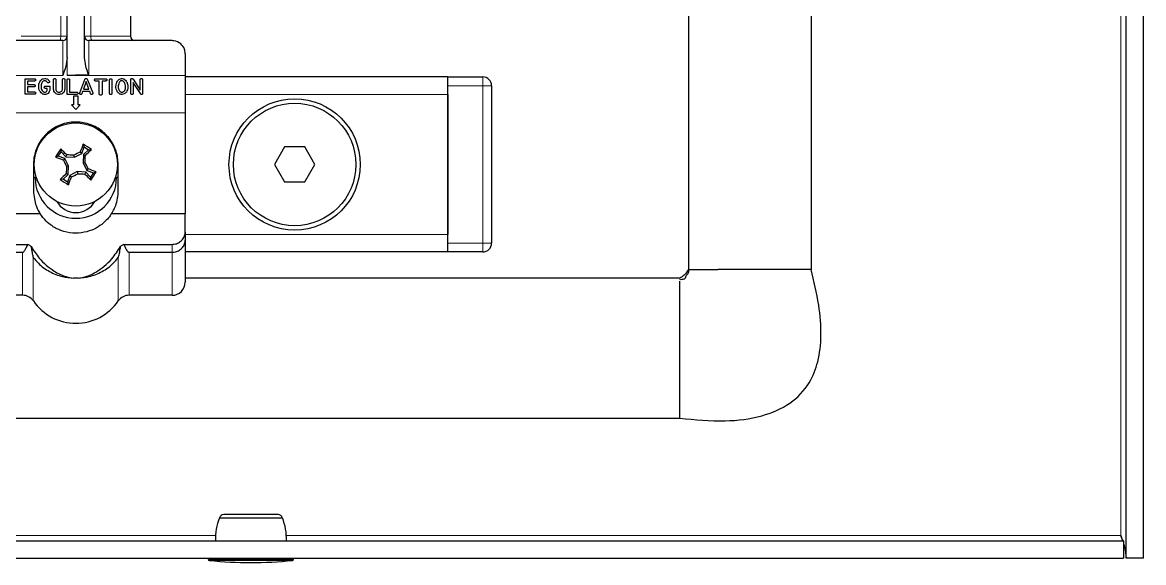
# Model space of a CAD drawing. Header units: millimetres. Extents: x -595 to 1655, y -1707 to 978.
# Drawn here: x 1317.1 to 1445.2, y -1433.2 to -1371.4 of the extents above; entities that cross this region are included whole.
import ezdxf

# ---------------------------------------------------------------- set-up
doc = ezdxf.new("R2010")
doc.units = ezdxf.units.MM

msp = doc.modelspace()

# ---------------------------------------------------------------- linework, layer by layer
at = {"color": 7, "linetype": 'Continuous', "lineweight": 25}
for p, q in [((1443.19, -1432.66), (1443.19, 722.34)), ((1445.19, -1432.66), (1445.19, 722.34)), ((1393.19, 689.34), (1393.19, -1399.66)), ((1407.19, -1355.34), (1407.19, -1399.66)), ((1329.44, -1365.51), (1329.44, -1373.01)), ((1322.19, -1375.45), (1322.19, -1369.51)), ((1324.19, -1375.45), (1324.19, -1369.51)), ((1321.69, -1373.51), (1312.19, -1373.51)), ((1334.19, -1373.51), (1324.69, -1373.51)), ((1335.69, -1375.01), (1335.69, -1377.51)), ((1317.39, -1377.86), (1318.45, -1377.86)), ((1317.39, -1379.64), (1317.39, -1377.86)), ((1318.45, -1378.13), (1317.65, -1378.13)), ((1317.65, -1378.13), (1317.65, -1378.53)), ((1320.65, -1379.05), (1320.65, -1377.97)), ((1320.91, -1377.97), (1320.91, -1379.05)), ((1321.65, -1379.03), (1321.65, -1377.97)), ((1321.92, -1377.97), (1321.92, -1379.04)), ((1322.21, -1379.66), (1322.21, -1378)), ((1322.47, -1378), (1322.47, -1379.4)), ((1323.63, -1379.48), (1324.2, -1377.95)), ((1324.36, -1378.19), (1324.06, -1379.06)), ((1324.69, -1379.06), (1324.36, -1378.19)), ((1324.53, -1377.97), (1325.12, -1379.49)), ((1325.46, -1377.86), (1326.58, -1377.86)), ((1325.87, -1378.13), (1325.46, -1378.13)), ((1325.87, -1379.59), (1325.87, -1378.13)), ((1326.58, -1378.13), (1326.19, -1378.13)), ((1326.19, -1378.13), (1326.19, -1379.59)), ((1327.05, -1379.53), (1327.05, -1377.99)), ((1327.31, -1377.99), (1327.31, -1379.53)), ((1329.47, -1379.53), (1329.47, -1377.97)), ((1330.57, -1379.55), (1329.73, -1378.29)), ((1329.73, -1378.29), (1329.73, -1379.52)), ((1329.74, -1377.92), (1330.55, -1379.16)), ((1330.55, -1379.16), (1330.55, -1377.97)), ((1330.81, -1377.97), (1330.81, -1379.53)), ((1335.69, -1377.51), (1335.69, -1381.76)), ((1365.69, -1377.66), (1335.69, -1377.66)), ((1365.69, -1377.66), (1369.69, -1377.66)), ((1365.69, -1378.66), (1365.69, -1377.66)), ((1318.45, -1379.64), (1317.39, -1379.64)), ((1317.65, -1378.53), (1318.4, -1378.53)), ((1318.4, -1378.8), (1317.65, -1378.8)), ((1317.65, -1378.8), (1317.65, -1379.37)), ((1317.65, -1379.37), (1318.45, -1379.37)), ((1319.72, -1378.7), (1320.22, -1378.7)), ((1319.92, -1378.97), (1319.72, -1378.97)), ((1320.22, -1378.7), (1320.22, -1379)), ((1322.47, -1379.4), (1323.27, -1379.4)), ((1323.97, -1379.33), (1323.88, -1379.57)), ((1324.78, -1379.33), (1323.97, -1379.33)), ((1324.06, -1379.06), (1324.69, -1379.06)), ((1324.87, -1379.57), (1324.78, -1379.33)), ((1365.69, -1396.66), (1365.69, -1378.66)), ((1370.69, -1378.66), (1370.69, -1396.66)), ((1323.27, -1379.66), (1322.21, -1379.66)), ((1322.69, -1380.86), (1323.19, -1381.36)), ((1322.94, -1380.86), (1322.69, -1380.86)), ((1323.44, -1379.86), (1322.94, -1379.86)), ((1322.94, -1379.86), (1322.94, -1380.86)), ((1323.19, -1381.36), (1323.69, -1380.86)), ((1323.44, -1380.86), (1323.44, -1379.86)), ((1323.69, -1380.86), (1323.44, -1380.86)), ((1365.69, -1379.66), (1365.69, -1395.66)), ((1335.69, -1381.76), (1335.69, -1393.26)), ((1321.5, -1386.2), (1321.48, -1385.88)), ((1323.88, -1386.4), (1324.14, -1385.65)), ((1324.14, -1385.65), (1324.03, -1385.34)), ((1324.65, -1385.98), (1324.06, -1386.52)), ((1324.14, -1385.65), (1324.65, -1385.98)), ((1324.65, -1385.98), (1324.97, -1385.95)), ((1347.03, -1385.66), (1345.88, -1387.66)), ((1349.34, -1385.66), (1347.03, -1385.66)), ((1350.5, -1387.66), (1349.34, -1385.66)), ((1321.17, -1386.71), (1320.86, -1386.82)), ((1321.17, -1386.71), (1321.5, -1386.2)), ((1321.93, -1386.97), (1321.17, -1386.71)), ((1321.5, -1386.2), (1322.05, -1386.79)), ((1321.93, -1386.97), (1321.77, -1387.15)), ((1322.37, -1387.83), (1321.93, -1386.97)), ((1322.05, -1386.79), (1322.15, -1386.57)), ((1322.05, -1386.79), (1323.02, -1386.84)), ((1323.02, -1386.84), (1322.97, -1386.6)), ((1323.02, -1386.84), (1323.88, -1386.4)), ((1323.88, -1386.4), (1323.7, -1386.24)), ((1324.06, -1386.52), (1324.01, -1387.49)), ((1324.06, -1386.52), (1324.28, -1386.62)), ((1318.34, -1387.66), (1318.34, -1390.66)), ((1322.37, -1387.83), (1322.13, -1387.88)), ((1322.31, -1388.8), (1322.37, -1387.83)), ((1323.36, -1388.48), (1322.5, -1388.92)), ((1323.36, -1388.48), (1323.41, -1388.72)), ((1324.33, -1388.53), (1323.36, -1388.48)), ((1324.01, -1387.49), (1324.25, -1387.44)), ((1324.01, -1387.49), (1324.45, -1388.35)), ((1324.33, -1388.53), (1324.23, -1388.76)), ((1324.87, -1389.12), (1324.33, -1388.53)), ((1324.45, -1388.35), (1324.61, -1388.17)), ((1324.45, -1388.35), (1325.2, -1388.61)), ((1325.2, -1388.61), (1324.87, -1389.12)), ((1325.2, -1388.61), (1325.51, -1388.51)), ((1328.04, -1390.66), (1328.04, -1387.66)), ((1345.88, -1387.66), (1347.03, -1389.66)), ((1349.34, -1389.66), (1350.5, -1387.66)), ((1318.54, -1389.16), (1318.34, -1389.16)), ((1321.73, -1389.35), (1321.4, -1389.37)), ((1321.73, -1389.35), (1322.31, -1388.8)), ((1322.24, -1389.68), (1321.73, -1389.35)), ((1322.31, -1388.8), (1322.09, -1388.7)), ((1322.5, -1388.92), (1322.24, -1389.68)), ((1322.24, -1389.68), (1322.34, -1389.98)), ((1322.5, -1388.92), (1322.68, -1389.08)), ((1324.87, -1389.12), (1324.9, -1389.44)), ((1328.04, -1389.16), (1327.84, -1389.16)), ((1347.03, -1389.66), (1349.34, -1389.66)), ((1310.69, -1393.26), (1319.1, -1393.26)), ((1327.28, -1393.26), (1335.69, -1393.26)), ((1335.69, -1395.41), (1335.69, -1393.26)), ((1335.69, -1395.41), (1335.69, -1396.32)), ((1312.19, -1396.8), (1317.71, -1396.8)), ((1328.67, -1396.8), (1334.19, -1396.8)), ((1335.69, -1396.32), (1335.69, -1401.11)), ((1365.69, -1397.66), (1365.69, -1396.66)), ((1312.19, -1397.69), (1317.1, -1397.69)), ((1329.28, -1397.69), (1334.19, -1397.69)), ((1365.69, -1397.66), (1335.69, -1397.66)), ((1369.69, -1397.66), (1365.69, -1397.66)), ((1396.62, -1399.66), (1396.56, -1399.66)), ((1403.76, -1399.66), (1396.62, -1399.66)), ((1403.91, -1399.66), (1403.76, -1399.66)), ((1406.21, -1399.66), (1403.91, -1399.66)), ((1407.19, -1399.66), (1406.21, -1399.66)), ((1392.19, -1400.66), (1335.69, -1400.66)), ((1392.19, -1416.66), (1392.19, -1400.99)), ((1317.1, -1402.61), (1312.19, -1402.61)), ((1334.19, -1402.61), (1329.28, -1402.61)), ((904.19, -1416.66), (1392.19, -1416.66)), ((1339.6, -1428.05), (1343.19, -1428.05)), ((1346.29, -1427.66), (1340.09, -1427.66)), ((1343.19, -1428.05), (1346.78, -1428.05)), ((853.49, -1430.66), (1442.89, -1430.66)), ((1442.59, -1430.06), (1442.78, -1430.66)), ((1442.89, -1430.66), (1442.89, -1432.66)), ((853.49, -1432.66), (1442.89, -1432.66)), ((1445.19, -1432.66), (1443.19, -1432.66))]:
    msp.add_line(p, q, dxfattribs=at)
at = {"color": 8, "linetype": 'Continuous', "lineweight": 18}
for p, q in [((1442.59, 719.74), (1442.59, -1430.06)), ((1321.46, -1373.01), (1321.46, -1365.51)), ((1324.91, -1365.51), (1324.91, -1373.01)), ((1316.94, -1373.01), (1321.46, -1373.01)), ((1321.46, -1373.01), (1322.19, -1373.01)), ((1324.19, -1373.01), (1324.91, -1373.01)), ((1324.91, -1373.01), (1329.44, -1373.01)), ((1321.69, -1377.51), (1321.69, -1373.51)), ((1324.69, -1373.51), (1324.69, -1377.44)), ((1322.19, -1377.51), (1322.19, -1375.45)), ((1321.69, -1377.51), (1310.69, -1377.51)), ((1335.69, -1377.51), (1322.19, -1377.51)), ((1369.69, -1377.66), (1369.69, -1378.66)), ((1369.69, -1378.66), (1365.69, -1378.66)), ((1369.69, -1396.66), (1369.69, -1378.66)), ((1369.69, -1378.66), (1370.69, -1378.66)), ((1365.69, -1379.66), (1335.69, -1379.66)), ((1335.69, -1381.76), (1310.69, -1381.76)), ((1365.69, -1395.66), (1335.69, -1395.66)), ((1334.19, -1397.69), (1334.19, -1396.8)), ((1365.69, -1396.66), (1369.69, -1396.66)), ((1369.69, -1396.66), (1369.69, -1397.66)), ((1369.69, -1396.66), (1370.69, -1396.66)), ((1317.1, -1402.61), (1317.1, -1397.69)), ((1318.33, -1398.29), (1318.33, -1403.26)), ((1328.04, -1403.26), (1328.04, -1398.29)), ((1329.28, -1397.69), (1329.28, -1402.61)), ((1334.19, -1402.61), (1334.19, -1397.69)), ((1339.14, -1430.06), (957.23, -1430.06)), ((1442.59, -1430.06), (1347.23, -1430.06)), ((1338.33, -1432.79), (1343.19, -1432.79)), ((1338.44, -1432.91), (1343.19, -1432.91)), ((1343.19, -1432.79), (1348.05, -1432.79)), ((1343.19, -1432.91), (1347.94, -1432.91))]:
    msp.add_line(p, q, dxfattribs=at)
at = {"color": 8, "linetype": 'Continuous', "lineweight": 18, "flags": 128}
for points in [[(1321.46, -1373.01), (1321.46, -1373.11), (1321.45, -1373.2), (1321.44, -1373.29), (1321.42, -1373.36), (1321.4, -1373.43), (1321.38, -1373.47), (1321.35, -1373.5), (1321.33, -1373.51)], [(1325.05, -1373.51), (1325.02, -1373.5), (1325, -1373.47), (1324.97, -1373.43), (1324.95, -1373.36), (1324.94, -1373.29), (1324.92, -1373.2), (1324.92, -1373.11), (1324.91, -1373.01)]]:
    msp.add_lwpolyline(points, dxfattribs=at)
at = {"color": 7, "linetype": 'Continuous', "lineweight": 25}
for centre, radius in [((1348.19, -1387.66), 7.5), ((1348.19, -1387.66), 7), ((1323.19, -1387.66), 4.75)]:
    msp.add_circle(centre, radius, dxfattribs=at)
for centre, radius, start, end in [((1321.69, -1373.01), 0.5, 270, 0), ((1324.69, -1373.01), 0.5, 180, 270), ((1329.94, -1373.01), 0.5, 180, 270), ((1369.69, -1378.66), 1, 0, 90), ((1383.91, -1427.21), 74.88, 146.4919, 147.3486), ((1272.51, -1434.56), 69.05, 44.0348, 44.8347), ((1388.5, -1410.07), 69.05, 159.0058, 159.8057), ((1283.64, -1448.38), 74.88, 56.4919, 57.3486), ((1276.29, -1336.98), 69.05, 314.0348, 314.8347), ((1345.6, -1322.35), 69.05, 249.0058, 249.8057), ((1389.67, -1353.9), 75.61, 206.0937, 206.7115), ((1319.18, -1462.12), 75.61, 87.129, 87.7468), ((1356.95, -1454.14), 75.61, 116.0937, 116.7115), ((1248.73, -1383.65), 75.61, 357.129, 357.7468), ((1397.64, -1391.67), 75.61, 177.129, 177.7468), ((1256.71, -1421.42), 75.61, 26.0937, 26.7115), ((1300.78, -1452.97), 69.05, 69.0058, 69.8057), ((1262.47, -1348.11), 74.88, 326.4919, 327.3486), ((1323.19, -1389.16), 4.65, 180, 0), ((1370.09, -1438.34), 69.05, 134.0348, 134.8347), ((1362.74, -1326.94), 74.88, 236.4919, 237.3486), ((1257.88, -1365.25), 69.05, 339.0058, 339.8057), ((1289.43, -1321.18), 75.61, 296.0937, 296.7115), ((1327.2, -1313.2), 75.61, 267.129, 267.7468), ((1373.87, -1340.76), 69.05, 224.0348, 224.8347), ((1323.19, -1390.66), 2.5, 209.1764, 330.8236), ((1369.69, -1396.66), 1, 270, 0), ((1334.19, -1401.11), 1.5, 270, 0), ((1317.1, -1404.11), 1.5, 34.5604, 90), ((1329.28, -1404.11), 1.5, 90, 145.4396), ((1323.19, -1399.92), 5.89, 214.5604, 325.4396), ((1345.31, -1430.4), 6.18, 157.6346, 182.4658), ((1340.09, -1428.16), 0.5, 90, 166.6165), ((1346.29, -1428.16), 0.5, 13.3835, 90), ((1341.07, -1430.4), 6.18, 357.5342, 22.3654), ((1364.09, -1432.72), 25.77, 179.861, 180.139), ((1338.45, -1432.79), 0.126, 180, 263.9744), ((1343.19, -1387.91), 45.25, 263.9744, 269.9984), ((1343.19, -1387.91), 45.25, 270.0016, 276.0256), ((1347.92, -1432.79), 0.126, 276.0256, 0), ((1322.28, -1432.72), 25.77, 359.861, 0.139)]:
    msp.add_arc(centre, radius, start, end, dxfattribs=at)
msp.add_ellipse((16751.37, -1377.51), major_axis=(15429.18, 0), ratio=0.000259, start_param=3.123591, end_param=3.141593, dxfattribs=at)
for points, knots in [([(1335.69, -1375.01), (1335.67, -1374.82), (1335.61, -1374.35), (1335.14, -1373.77), (1334.61, -1373.54), (1334.26, -1373.51), (1334.19, -1373.51), (1334.19, -1373.51)], [0, 0, 0, 0, 0.19414, 0.485275, 0.898779, 0.996769, 1, 1, 1, 1]), ([(1322.19, -1375.45), (1322.15, -1375.79), (1322.07, -1376.49), (1321.81, -1377.16), (1321.69, -1377.51), (1321.69, -1377.51)], [0, 0, 0, 0, 0.4754612, 0.9940565, 1, 1, 1, 1]), ([(1324.69, -1377.44), (1324.69, -1377.44), (1324.68, -1377.44), (1324.68, -1377.43), (1324.67, -1377.42), (1324.63, -1377.33), (1324.51, -1377), (1324.29, -1376.37), (1324.22, -1375.77), (1324.19, -1375.45)], [0, 0, 0, 0, 0.00167, 0.003889, 0.009531, 0.034361, 0.132751, 0.526214, 1, 1, 1, 1]), ([(1318.45, -1377.86), (1318.47, -1377.86), (1318.52, -1377.87), (1318.57, -1377.89), (1318.6, -1377.94), (1318.6, -1377.98), (1318.6, -1377.99)], [0, 0, 0, 0, 0.280872, 0.559701, 0.779382, 1, 1, 1, 1]), ([(1318.6, -1377.99), (1318.6, -1378.02), (1318.6, -1378.06), (1318.54, -1378.12), (1318.48, -1378.12), (1318.45, -1378.13)], [0, 0, 0, 0, 0.2810527, 0.5596626, 1, 1, 1, 1]), ([(1318.95, -1378.76), (1318.95, -1378.63), (1318.96, -1378.39), (1319.09, -1378.18), (1319.14, -1378.09)], [0, 0, 0, 0, 0.56034, 1, 1, 1, 1]), ([(1319.14, -1378.09), (1319.22, -1378.01), (1319.35, -1377.87), (1319.55, -1377.85), (1319.63, -1377.84)], [0, 0, 0, 0, 0.559217, 1, 1, 1, 1]), ([(1319.62, -1378.1), (1319.59, -1378.11), (1319.52, -1378.11), (1319.39, -1378.19), (1319.24, -1378.4), (1319.22, -1378.62), (1319.21, -1378.76)], [0, 0, 0, 0, 0.1253317, 0.2506948, 0.5007376, 1, 1, 1, 1]), ([(1319.81, -1378.15), (1319.78, -1378.13), (1319.72, -1378.1), (1319.65, -1378.1), (1319.62, -1378.1)], [0, 0, 0, 0, 0.5586335, 1, 1, 1, 1]), ([(1319.63, -1377.84), (1319.7, -1377.84), (1319.83, -1377.85), (1319.93, -1377.9), (1319.98, -1377.93)], [0, 0, 0, 0, 0.560514, 1, 1, 1, 1]), ([(1319.92, -1378.27), (1319.9, -1378.24), (1319.87, -1378.2), (1319.83, -1378.16), (1319.81, -1378.15)], [0, 0, 0, 0, 0.560467, 1, 1, 1, 1]), ([(1320.03, -1378.33), (1320, -1378.32), (1319.96, -1378.31), (1319.93, -1378.28), (1319.92, -1378.27)], [0, 0, 0, 0, 0.558039, 1, 1, 1, 1]), ([(1319.98, -1377.93), (1320.02, -1377.96), (1320.08, -1378.01), (1320.13, -1378.09), (1320.15, -1378.12)], [0, 0, 0, 0, 0.559542, 1, 1, 1, 1]), ([(1320.18, -1378.2), (1320.18, -1378.22), (1320.17, -1378.26), (1320.12, -1378.3), (1320.08, -1378.32), (1320.04, -1378.32), (1320.03, -1378.33)], [0, 0, 0, 0, 0.277709, 0.558209, 0.77892, 1, 1, 1, 1]), ([(1320.15, -1378.12), (1320.16, -1378.13), (1320.18, -1378.16), (1320.18, -1378.19), (1320.18, -1378.2)], [0, 0, 0, 0, 0.560691, 1, 1, 1, 1]), ([(1320.65, -1377.97), (1320.65, -1377.95), (1320.65, -1377.92), (1320.68, -1377.87), (1320.72, -1377.84), (1320.75, -1377.84), (1320.77, -1377.84)], [0, 0, 0, 0, 0.280849, 0.55949, 0.779158, 1, 1, 1, 1]), ([(1320.77, -1377.84), (1320.79, -1377.84), (1320.83, -1377.84), (1320.88, -1377.87), (1320.91, -1377.92), (1320.91, -1377.96), (1320.91, -1377.97)], [0, 0, 0, 0, 0.2809103, 0.559174, 0.7791663, 1, 1, 1, 1]), ([(1321.65, -1377.97), (1321.66, -1377.95), (1321.66, -1377.92), (1321.68, -1377.87), (1321.73, -1377.84), (1321.76, -1377.84), (1321.78, -1377.84)], [0, 0, 0, 0, 0.2809002, 0.5594983, 0.7791483, 1, 1, 1, 1]), ([(1321.78, -1377.84), (1321.8, -1377.84), (1321.84, -1377.84), (1321.89, -1377.87), (1321.92, -1377.92), (1321.92, -1377.96), (1321.92, -1377.97)], [0, 0, 0, 0, 0.280888, 0.559023, 0.779155, 1, 1, 1, 1]), ([(1322.21, -1378), (1322.21, -1377.98), (1322.21, -1377.94), (1322.24, -1377.89), (1322.28, -1377.87), (1322.31, -1377.86), (1322.33, -1377.86)], [0, 0, 0, 0, 0.2809124, 0.5594047, 0.7791083, 1, 1, 1, 1]), ([(1322.33, -1377.86), (1322.35, -1377.86), (1322.39, -1377.87), (1322.44, -1377.9), (1322.47, -1377.95), (1322.47, -1377.98), (1322.47, -1378)], [0, 0, 0, 0, 0.280813, 0.559099, 0.77917, 1, 1, 1, 1]), ([(1324.2, -1377.95), (1324.21, -1377.93), (1324.22, -1377.9), (1324.27, -1377.85), (1324.32, -1377.84), (1324.35, -1377.84)], [0, 0, 0, 0, 0.281465, 0.561772, 1, 1, 1, 1]), ([(1324.35, -1377.84), (1324.37, -1377.84), (1324.42, -1377.84), (1324.49, -1377.88), (1324.51, -1377.94), (1324.53, -1377.97)], [0, 0, 0, 0, 0.281226, 0.561522, 1, 1, 1, 1]), ([(1325.32, -1377.99), (1325.32, -1377.97), (1325.33, -1377.93), (1325.36, -1377.88), (1325.41, -1377.86), (1325.44, -1377.86), (1325.46, -1377.86)], [0, 0, 0, 0, 0.280713, 0.558701, 0.779045, 1, 1, 1, 1]), ([(1325.46, -1378.13), (1325.44, -1378.13), (1325.4, -1378.12), (1325.35, -1378.09), (1325.32, -1378.04), (1325.32, -1378.01), (1325.32, -1377.99)], [0, 0, 0, 0, 0.2807603, 0.5588212, 0.7789154, 1, 1, 1, 1]), ([(1326.58, -1377.86), (1326.6, -1377.86), (1326.64, -1377.87), (1326.7, -1377.89), (1326.73, -1377.94), (1326.73, -1377.98), (1326.74, -1377.99)], [0, 0, 0, 0, 0.280951, 0.559967, 0.779431, 1, 1, 1, 1]), ([(1326.74, -1377.99), (1326.73, -1378.02), (1326.73, -1378.06), (1326.67, -1378.12), (1326.61, -1378.12), (1326.58, -1378.13)], [0, 0, 0, 0, 0.2810191, 0.5596788, 1, 1, 1, 1]), ([(1327.05, -1377.99), (1327.05, -1377.97), (1327.05, -1377.94), (1327.08, -1377.89), (1327.12, -1377.87), (1327.15, -1377.86), (1327.17, -1377.86)], [0, 0, 0, 0, 0.280828, 0.559417, 0.779393, 1, 1, 1, 1]), ([(1327.17, -1377.86), (1327.19, -1377.86), (1327.23, -1377.87), (1327.28, -1377.9), (1327.31, -1377.94), (1327.31, -1377.98), (1327.31, -1377.99)], [0, 0, 0, 0, 0.280765, 0.559178, 0.779175, 1, 1, 1, 1]), ([(1327.77, -1378.76), (1327.77, -1378.63), (1327.79, -1378.41), (1327.89, -1378.22), (1327.94, -1378.13)], [0, 0, 0, 0, 0.559914, 1, 1, 1, 1]), ([(1327.94, -1378.13), (1328.01, -1378.04), (1328.13, -1377.88), (1328.33, -1377.85), (1328.42, -1377.84)], [0, 0, 0, 0, 0.560137, 1, 1, 1, 1]), ([(1328.13, -1378.31), (1328.1, -1378.39), (1328.04, -1378.53), (1328.03, -1378.69), (1328.03, -1378.76)], [0, 0, 0, 0, 0.559075, 1, 1, 1, 1]), ([(1328.41, -1378.1), (1328.38, -1378.11), (1328.31, -1378.11), (1328.2, -1378.18), (1328.16, -1378.26), (1328.13, -1378.31)], [0, 0, 0, 0, 0.279832, 0.559843, 1, 1, 1, 1]), ([(1328.76, -1378.31), (1328.71, -1378.24), (1328.62, -1378.13), (1328.48, -1378.11), (1328.41, -1378.1)], [0, 0, 0, 0, 0.559596, 1, 1, 1, 1]), ([(1328.42, -1377.84), (1328.47, -1377.84), (1328.59, -1377.85), (1328.79, -1377.94), (1328.89, -1378.06), (1328.95, -1378.13)], [0, 0, 0, 0, 0.280496, 0.560765, 1, 1, 1, 1]), ([(1328.87, -1378.76), (1328.87, -1378.67), (1328.86, -1378.51), (1328.79, -1378.37), (1328.76, -1378.31)], [0, 0, 0, 0, 0.560046, 1, 1, 1, 1]), ([(1328.95, -1378.13), (1329.01, -1378.24), (1329.12, -1378.44), (1329.13, -1378.66), (1329.13, -1378.76)], [0, 0, 0, 0, 0.559312, 1, 1, 1, 1]), ([(1329.47, -1377.97), (1329.47, -1377.95), (1329.47, -1377.91), (1329.5, -1377.86), (1329.54, -1377.84), (1329.57, -1377.84), (1329.59, -1377.84)], [0, 0, 0, 0, 0.280941, 0.5591137, 0.7790892, 1, 1, 1, 1]), ([(1329.59, -1377.84), (1329.6, -1377.84), (1329.64, -1377.84), (1329.69, -1377.87), (1329.72, -1377.9), (1329.74, -1377.92)], [0, 0, 0, 0, 0.280638, 0.560877, 1, 1, 1, 1]), ([(1330.55, -1377.97), (1330.55, -1377.96), (1330.55, -1377.92), (1330.58, -1377.87), (1330.62, -1377.84), (1330.65, -1377.84), (1330.67, -1377.84)], [0, 0, 0, 0, 0.280888, 0.559482, 0.77927, 1, 1, 1, 1]), ([(1330.67, -1377.84), (1330.69, -1377.84), (1330.73, -1377.84), (1330.78, -1377.87), (1330.81, -1377.92), (1330.81, -1377.96), (1330.81, -1377.97)], [0, 0, 0, 0, 0.2808356, 0.55925, 0.7791823, 1, 1, 1, 1]), ([(1318.4, -1378.53), (1318.42, -1378.53), (1318.46, -1378.54), (1318.52, -1378.56), (1318.55, -1378.61), (1318.55, -1378.65), (1318.55, -1378.67)], [0, 0, 0, 0, 0.280945, 0.559897, 0.779525, 1, 1, 1, 1]), ([(1318.55, -1378.67), (1318.55, -1378.69), (1318.55, -1378.73), (1318.49, -1378.79), (1318.43, -1378.8), (1318.4, -1378.8)], [0, 0, 0, 0, 0.281099, 0.559768, 1, 1, 1, 1]), ([(1318.45, -1379.37), (1318.47, -1379.37), (1318.51, -1379.38), (1318.57, -1379.4), (1318.6, -1379.45), (1318.6, -1379.49), (1318.6, -1379.5)], [0, 0, 0, 0, 0.280912, 0.559714, 0.779499, 1, 1, 1, 1]), ([(1318.6, -1379.5), (1318.6, -1379.53), (1318.6, -1379.57), (1318.54, -1379.63), (1318.49, -1379.63), (1318.45, -1379.64)], [0, 0, 0, 0, 0.2812138, 0.5599009, 1, 1, 1, 1]), ([(1319.14, -1379.37), (1319.07, -1379.26), (1318.96, -1379.08), (1318.95, -1378.86), (1318.95, -1378.76)], [0, 0, 0, 0, 0.559347, 1, 1, 1, 1]), ([(1319.66, -1379.66), (1319.6, -1379.66), (1319.49, -1379.65), (1319.29, -1379.56), (1319.2, -1379.44), (1319.14, -1379.37)], [0, 0, 0, 0, 0.280314, 0.560507, 1, 1, 1, 1]), ([(1319.21, -1378.76), (1319.21, -1378.85), (1319.22, -1379), (1319.3, -1379.13), (1319.33, -1379.19)], [0, 0, 0, 0, 0.55998, 1, 1, 1, 1]), ([(1319.33, -1379.19), (1319.38, -1379.25), (1319.46, -1379.36), (1319.6, -1379.39), (1319.65, -1379.4)], [0, 0, 0, 0, 0.560858, 1, 1, 1, 1]), ([(1319.59, -1378.83), (1319.59, -1378.81), (1319.6, -1378.77), (1319.63, -1378.72), (1319.68, -1378.7), (1319.71, -1378.7), (1319.72, -1378.7)], [0, 0, 0, 0, 0.280637, 0.55889, 0.779144, 1, 1, 1, 1]), ([(1319.72, -1378.97), (1319.7, -1378.96), (1319.66, -1378.96), (1319.61, -1378.93), (1319.59, -1378.88), (1319.59, -1378.85), (1319.59, -1378.83)], [0, 0, 0, 0, 0.280664, 0.558735, 0.779002, 1, 1, 1, 1]), ([(1319.65, -1379.4), (1319.68, -1379.4), (1319.74, -1379.39), (1319.84, -1379.34), (1319.87, -1379.27), (1319.89, -1379.23)], [0, 0, 0, 0, 0.281265, 0.561609, 1, 1, 1, 1]), ([(1320.01, -1379.54), (1319.95, -1379.58), (1319.85, -1379.65), (1319.72, -1379.66), (1319.66, -1379.66)], [0, 0, 0, 0, 0.558998, 1, 1, 1, 1]), ([(1319.89, -1379.23), (1319.9, -1379.18), (1319.92, -1379.09), (1319.92, -1379), (1319.92, -1378.97)], [0, 0, 0, 0, 0.559597, 1, 1, 1, 1]), ([(1320.22, -1379), (1320.21, -1379.11), (1320.2, -1379.32), (1320.07, -1379.47), (1320.01, -1379.54)], [0, 0, 0, 0, 0.560493, 1, 1, 1, 1]), ([(1320.86, -1379.53), (1320.79, -1379.45), (1320.67, -1379.32), (1320.65, -1379.13), (1320.65, -1379.05)], [0, 0, 0, 0, 0.558332, 1, 1, 1, 1]), ([(1321.31, -1379.66), (1321.22, -1379.66), (1321.05, -1379.65), (1320.92, -1379.56), (1320.86, -1379.53)], [0, 0, 0, 0, 0.55925, 1, 1, 1, 1]), ([(1320.91, -1379.05), (1320.92, -1379.11), (1320.92, -1379.21), (1321, -1379.29), (1321.03, -1379.32)], [0, 0, 0, 0, 0.560313, 1, 1, 1, 1]), ([(1321.03, -1379.32), (1321.07, -1379.35), (1321.15, -1379.4), (1321.24, -1379.4), (1321.29, -1379.4)], [0, 0, 0, 0, 0.559441, 1, 1, 1, 1]), ([(1321.29, -1379.4), (1321.34, -1379.39), (1321.45, -1379.38), (1321.58, -1379.29), (1321.65, -1379.16), (1321.65, -1379.08), (1321.65, -1379.03)], [0, 0, 0, 0, 0.280935, 0.559487, 0.779245, 1, 1, 1, 1]), ([(1321.92, -1379.04), (1321.91, -1379.13), (1321.9, -1379.31), (1321.74, -1379.53), (1321.52, -1379.63), (1321.38, -1379.65), (1321.31, -1379.66)], [0, 0, 0, 0, 0.280416, 0.558636, 0.778958, 1, 1, 1, 1]), ([(1323.27, -1379.4), (1323.29, -1379.4), (1323.33, -1379.4), (1323.39, -1379.43), (1323.42, -1379.48), (1323.42, -1379.51), (1323.42, -1379.53)], [0, 0, 0, 0, 0.280855, 0.559718, 0.779518, 1, 1, 1, 1]), ([(1323.42, -1379.53), (1323.42, -1379.55), (1323.42, -1379.59), (1323.36, -1379.65), (1323.3, -1379.66), (1323.27, -1379.66)], [0, 0, 0, 0, 0.281266, 0.560078, 1, 1, 1, 1]), ([(1323.62, -1379.54), (1323.62, -1379.53), (1323.62, -1379.51), (1323.63, -1379.49), (1323.63, -1379.48)], [0, 0, 0, 0, 0.559504, 1, 1, 1, 1]), ([(1323.74, -1379.66), (1323.73, -1379.66), (1323.69, -1379.65), (1323.65, -1379.62), (1323.62, -1379.58), (1323.62, -1379.55), (1323.62, -1379.54)], [0, 0, 0, 0, 0.2795786, 0.5591942, 0.7795822, 1, 1, 1, 1]), ([(1323.88, -1379.57), (1323.87, -1379.59), (1323.86, -1379.62), (1323.81, -1379.66), (1323.77, -1379.66), (1323.74, -1379.66)], [0, 0, 0, 0, 0.28077, 0.560807, 1, 1, 1, 1]), ([(1324.98, -1379.66), (1324.97, -1379.66), (1324.94, -1379.66), (1324.89, -1379.62), (1324.88, -1379.59), (1324.87, -1379.57)], [0, 0, 0, 0, 0.280695, 0.560335, 1, 1, 1, 1]), ([(1325.13, -1379.54), (1325.13, -1379.56), (1325.12, -1379.6), (1325.08, -1379.64), (1325.03, -1379.66), (1325, -1379.66), (1324.98, -1379.66)], [0, 0, 0, 0, 0.2785174, 0.5586134, 0.7793328, 1, 1, 1, 1]), ([(1325.12, -1379.49), (1325.12, -1379.49), (1325.13, -1379.51), (1325.13, -1379.53), (1325.13, -1379.54)], [0, 0, 0, 0, 0.5600811, 1, 1, 1, 1]), ([(1326.02, -1379.73), (1326, -1379.73), (1325.95, -1379.73), (1325.9, -1379.7), (1325.88, -1379.64), (1325.87, -1379.61), (1325.87, -1379.59)], [0, 0, 0, 0, 0.280822, 0.559059, 0.779094, 1, 1, 1, 1]), ([(1326.19, -1379.59), (1326.18, -1379.62), (1326.18, -1379.66), (1326.12, -1379.73), (1326.05, -1379.73), (1326.02, -1379.73)], [0, 0, 0, 0, 0.280801, 0.559621, 1, 1, 1, 1]), ([(1327.17, -1379.66), (1327.15, -1379.66), (1327.11, -1379.66), (1327.07, -1379.62), (1327.05, -1379.57), (1327.05, -1379.54), (1327.05, -1379.53)], [0, 0, 0, 0, 0.280437, 0.558281, 0.778899, 1, 1, 1, 1]), ([(1327.31, -1379.53), (1327.31, -1379.55), (1327.31, -1379.59), (1327.27, -1379.64), (1327.22, -1379.66), (1327.18, -1379.66), (1327.17, -1379.66)], [0, 0, 0, 0, 0.2805181, 0.5582997, 0.7787354, 1, 1, 1, 1]), ([(1327.95, -1379.38), (1327.89, -1379.27), (1327.78, -1379.08), (1327.77, -1378.86), (1327.77, -1378.76)], [0, 0, 0, 0, 0.5591489, 1, 1, 1, 1]), ([(1328.44, -1379.66), (1328.39, -1379.66), (1328.28, -1379.65), (1328.09, -1379.56), (1328, -1379.45), (1327.95, -1379.38)], [0, 0, 0, 0, 0.280367, 0.560574, 1, 1, 1, 1]), ([(1328.03, -1378.76), (1328.03, -1378.85), (1328.04, -1379), (1328.11, -1379.14), (1328.14, -1379.2)], [0, 0, 0, 0, 0.560273, 1, 1, 1, 1]), ([(1328.14, -1379.2), (1328.18, -1379.26), (1328.26, -1379.37), (1328.39, -1379.39), (1328.44, -1379.4)], [0, 0, 0, 0, 0.560567, 1, 1, 1, 1]), ([(1328.44, -1379.4), (1328.48, -1379.39), (1328.55, -1379.39), (1328.68, -1379.33), (1328.73, -1379.25), (1328.77, -1379.2)], [0, 0, 0, 0, 0.280435, 0.560605, 1, 1, 1, 1]), ([(1328.96, -1379.38), (1328.88, -1379.47), (1328.74, -1379.63), (1328.53, -1379.65), (1328.44, -1379.66)], [0, 0, 0, 0, 0.559137, 1, 1, 1, 1]), ([(1328.77, -1379.2), (1328.8, -1379.12), (1328.86, -1378.98), (1328.87, -1378.83), (1328.87, -1378.76)], [0, 0, 0, 0, 0.559133, 1, 1, 1, 1]), ([(1329.13, -1378.76), (1329.13, -1378.88), (1329.11, -1379.1), (1329, -1379.29), (1328.96, -1379.38)], [0, 0, 0, 0, 0.559865, 1, 1, 1, 1]), ([(1329.59, -1379.66), (1329.57, -1379.66), (1329.53, -1379.66), (1329.47, -1379.61), (1329.47, -1379.56), (1329.47, -1379.53)], [0, 0, 0, 0, 0.281503, 0.560294, 1, 1, 1, 1]), ([(1329.73, -1379.52), (1329.73, -1379.54), (1329.73, -1379.59), (1329.69, -1379.64), (1329.64, -1379.66), (1329.61, -1379.66), (1329.59, -1379.66)], [0, 0, 0, 0, 0.280569, 0.558477, 0.77887, 1, 1, 1, 1]), ([(1330.69, -1379.66), (1330.67, -1379.66), (1330.64, -1379.65), (1330.6, -1379.61), (1330.58, -1379.57), (1330.57, -1379.55)], [0, 0, 0, 0, 0.278585, 0.558866, 1, 1, 1, 1]), ([(1330.81, -1379.53), (1330.81, -1379.55), (1330.81, -1379.59), (1330.78, -1379.63), (1330.74, -1379.66), (1330.71, -1379.66), (1330.69, -1379.66)], [0, 0, 0, 0, 0.280953, 0.559391, 0.779073, 1, 1, 1, 1]), ([(1328.04, -1387.66), (1328, -1387.16), (1327.91, -1386.15), (1327.13, -1384.69), (1325.95, -1383.57), (1324.48, -1382.89), (1322.86, -1382.73), (1321.26, -1383.11), (1319.88, -1383.99), (1318.9, -1385.24), (1318.41, -1386.53), (1318.36, -1387.32), (1318.34, -1387.66)], [0, 0, 0, 0, 0.108524, 0.217459, 0.318088, 0.417791, 0.519828, 0.622975, 0.725929, 0.827131, 0.926323, 1, 1, 1, 1]), ([(1318.34, -1390.66), (1318.42, -1391.28), (1318.6, -1392.56), (1319.06, -1393.2), (1319.09, -1393.25), (1319.1, -1393.26)], [0, 0, 0, 0, 0.417668, 0.852903, 1, 1, 1, 1]), ([(1327.28, -1393.26), (1327.33, -1393.18), (1327.44, -1393.02), (1327.96, -1391.94), (1328.02, -1390.96), (1328.04, -1390.66)], [0, 0, 0, 0, 0.378823, 0.812228, 1, 1, 1, 1]), ([(1327.28, -1393.26), (1327.26, -1393.3), (1327.22, -1393.36), (1326.86, -1393.87), (1326.21, -1394.5), (1325.28, -1395.09), (1324.13, -1395.47), (1322.8, -1395.56), (1321.46, -1395.26), (1320.33, -1394.64), (1319.6, -1393.96), (1319.22, -1393.45), (1319.1, -1393.27), (1319.1, -1393.26), (1319.1, -1393.26)], [0, 0, 0, 0, 0.088505, 0.177138, 0.262858, 0.344694, 0.430485, 0.525193, 0.625645, 0.723911, 0.812494, 0.894483, 0.978997, 1, 1, 1, 1]), ([(1334.19, -1396.8), (1334.36, -1396.78), (1334.69, -1396.75), (1335.14, -1396.5), (1335.48, -1396.14), (1335.66, -1395.75), (1335.68, -1395.51), (1335.69, -1395.41)], [0, 0, 0, 0, 0.2129, 0.425707, 0.640613, 0.853382, 1, 1, 1, 1]), ([(1317.1, -1397.69), (1317.11, -1397.69), (1317.12, -1397.69), (1317.15, -1397.68), (1317.22, -1397.65), (1317.35, -1397.5), (1317.51, -1397.21), (1317.64, -1396.95), (1317.71, -1396.8)], [0, 0, 0, 0, 0.008383, 0.019125, 0.04457, 0.140638, 0.521171, 1, 1, 1, 1]), ([(1318.07, -1397.03), (1318.06, -1397.02), (1317.95, -1396.92), (1317.82, -1396.86), (1317.71, -1396.8)], [0, 0, 0, 0, 0.161974, 1, 1, 1, 1]), ([(1318.07, -1397.03), (1318.1, -1397.19), (1318.14, -1397.46), (1318.21, -1397.81), (1318.25, -1398.05), (1318.31, -1398.21), (1318.33, -1398.29)], [0, 0, 0, 0, 0.383006, 0.690448, 0.847653, 1, 1, 1, 1]), ([(1318.07, -1397.03), (1318.37, -1397.49), (1319.09, -1398.59), (1320.48, -1399.77), (1321.83, -1400.48), (1322.64, -1400.6), (1322.93, -1400.65)], [0, 0, 0, 0, 0.255351, 0.615516, 0.86211, 1, 1, 1, 1]), ([(1323.45, -1400.65), (1323.66, -1400.62), (1324.39, -1400.52), (1325.75, -1399.88), (1327.22, -1398.69), (1327.99, -1397.52), (1328.3, -1397.03)], [0, 0, 0, 0, 0.101651, 0.345128, 0.729048, 1, 1, 1, 1]), ([(1328.04, -1398.29), (1328.05, -1398.29), (1328.05, -1398.28), (1328.06, -1398.27), (1328.07, -1398.24), (1328.1, -1398.14), (1328.17, -1397.82), (1328.24, -1397.45), (1328.29, -1397.13), (1328.3, -1397.03)], [0, 0, 0, 0, 0.0037482, 0.0086979, 0.0182752, 0.0547407, 0.1991768, 0.7745776, 1, 1, 1, 1]), ([(1328.67, -1396.8), (1328.57, -1396.85), (1328.44, -1396.92), (1328.33, -1397.01), (1328.3, -1397.03)], [0, 0, 0, 0, 0.789403, 1, 1, 1, 1]), ([(1328.67, -1396.8), (1328.7, -1396.86), (1328.76, -1397), (1328.86, -1397.19), (1328.95, -1397.37), (1329.02, -1397.48), (1329.08, -1397.56), (1329.12, -1397.61), (1329.16, -1397.64), (1329.19, -1397.66), (1329.22, -1397.68), (1329.25, -1397.69), (1329.26, -1397.69), (1329.27, -1397.69), (1329.28, -1397.69)], [0, 0, 0, 0, 0.193858, 0.459768, 0.637307, 0.756, 0.835565, 0.889145, 0.925488, 0.950425, 0.97632, 0.986721, 0.99531, 1, 1, 1, 1]), ([(1334.19, -1397.69), (1334.36, -1397.68), (1334.69, -1397.65), (1335.14, -1397.41), (1335.48, -1397.06), (1335.65, -1396.69), (1335.69, -1396.43), (1335.69, -1396.33), (1335.69, -1396.32)], [0, 0, 0, 0, 0.214635, 0.429269, 0.643917, 0.858595, 0.982146, 1, 1, 1, 1]), ([(1318.33, -1398.29), (1318.52, -1398.52), (1319.04, -1399.15), (1320.14, -1399.94), (1321.54, -1400.51), (1322.5, -1400.6), (1322.93, -1400.65)], [0, 0, 0, 0, 0.1696178, 0.4700388, 0.7626849, 1, 1, 1, 1]), ([(1323.45, -1400.65), (1323.88, -1400.6), (1324.83, -1400.51), (1326.23, -1399.94), (1327.34, -1399.15), (1327.86, -1398.52), (1328.04, -1398.29)], [0, 0, 0, 0, 0.237351, 0.529954, 0.830331, 1, 1, 1, 1]), ([(1393.22, -1399.66), (1393.21, -1399.8), (1393.18, -1400.04), (1393.05, -1400.24), (1392.93, -1400.33), (1392.88, -1400.44), (1392.86, -1400.51), (1392.84, -1400.56), (1392.83, -1400.6), (1392.81, -1400.63), (1392.78, -1400.68), (1392.72, -1400.73), (1392.6, -1400.8), (1392.41, -1400.83), (1392.27, -1400.83), (1392.19, -1400.82)], [0, 0, 0, 0, 0.233411, 0.418546, 0.549351, 0.595026, 0.631329, 0.647111, 0.661994, 0.676639, 0.691742, 0.725563, 0.766794, 0.872627, 1, 1, 1, 1]), ([(1392.19, -1416.66), (1393.92, -1416.83), (1397.06, -1417.13), (1401.38, -1416.62), (1404.81, -1415.19), (1407.03, -1412.87), (1408.11, -1410.11), (1408.43, -1407.06), (1408.14, -1403.5), (1407.52, -1401.01), (1407.19, -1399.66)], [0, 0, 0, 0, 0.176713, 0.320911, 0.440308, 0.54837, 0.6374, 0.738878, 0.858543, 1, 1, 1, 1]), ([(1393.19, -1399.66), (1393.04, -1399.89), (1392.77, -1400.29), (1392.37, -1400.55), (1392.19, -1400.66)], [0, 0, 0, 0, 0.561561, 1, 1, 1, 1]), ([(1393.3, -1399.66), (1393.33, -1399.66), (1393.41, -1399.66), (1393.87, -1399.66), (1394.17, -1399.66)], [0, 0, 0, 0, 0.356727, 1, 1, 1, 1]), ([(1323.45, -1400.65), (1323.35, -1400.65), (1323.18, -1400.66), (1323, -1400.65), (1322.93, -1400.65)], [0, 0, 0, 0, 0.558993, 1, 1, 1, 1]), ([(1442.89, -1430.66), (1442.84, -1430.66), (1442.79, -1430.6), (1442.69, -1430.37), (1442.64, -1430.22), (1442.59, -1430.06)], [0, 0, 0, 0, 0.5, 0.5, 1, 1, 1, 1]), ([(1442.89, -1430.98), (1442.93, -1431.11), (1443.13, -1431.67), (1443.16, -1432.23), (1443.19, -1432.66)], [0, 0, 0, 0, 0.226541, 1, 1, 1, 1])]:
    msp.add_open_spline(points, degree=3, knots=knots, dxfattribs=at)
msp.add_open_spline([(1394.17, -1399.66), (1394.49, -1399.66), (1395.14, -1399.66), (1396.09, -1399.66), (1396.56, -1399.66)], degree=3, dxfattribs=at)

doc.saveas('drawing.dxf')
